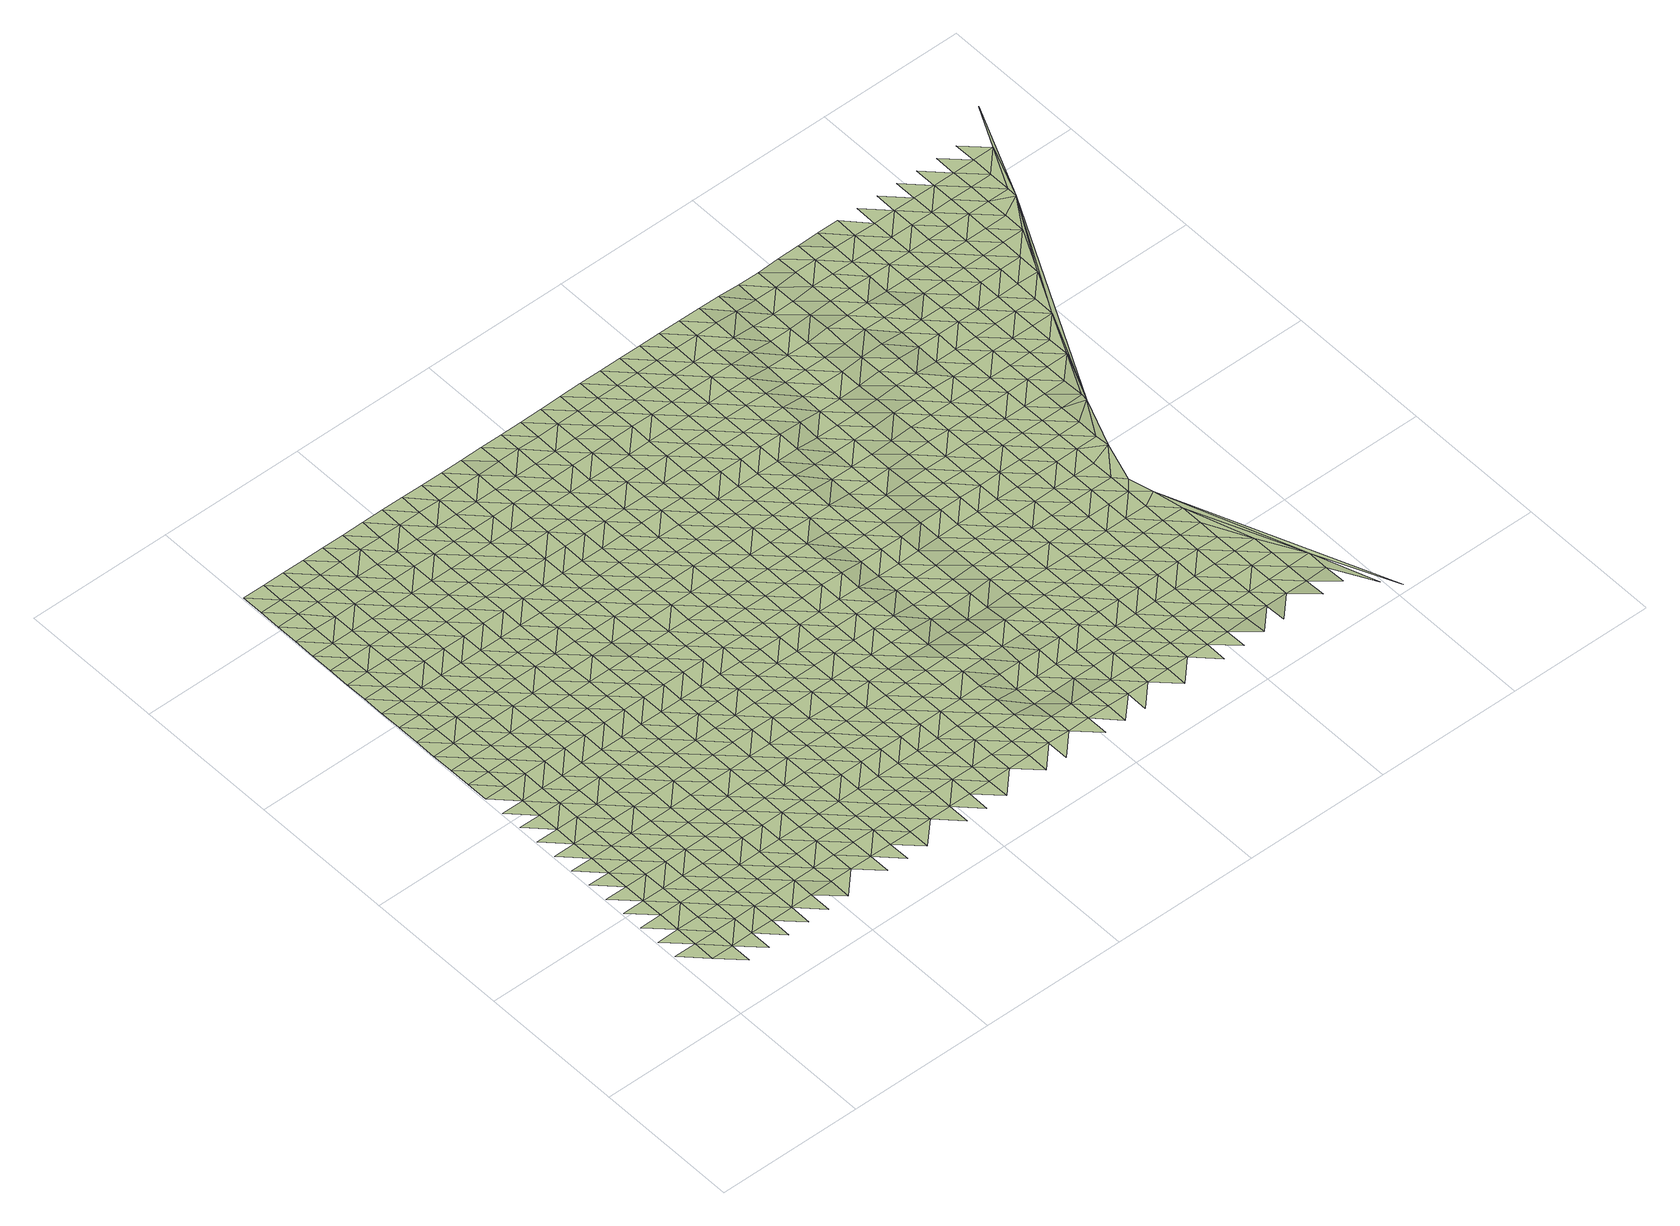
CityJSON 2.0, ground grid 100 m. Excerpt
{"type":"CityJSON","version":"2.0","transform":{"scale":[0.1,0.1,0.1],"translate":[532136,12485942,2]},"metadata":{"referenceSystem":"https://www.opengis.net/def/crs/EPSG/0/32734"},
"CityObjects":{
"terrain1":{"type":"TINRelief","geometry":[{"type":"CompositeSurface","lod":"1","boundaries":[[[0,1,2]],[[1,3,4]],[[1,0,5]],[[3,6,7]],[[8,5,0]],[[9,3,1]],[[6,10,11]],[[9,1,5]],[[10,12,13]],[[6,3,14]],[[3,9,15]],[[10,6,14]],[[12,16,17]],[[3,15,14]],[[9,5,18]],[[19,20,5]],[[16,21,22]],[[12,10,23]],[[15,9,18]],[[14,24,10]],[[18,5,20]],[[12,23,16]],[[21,25,26]],[[10,24,23]],[[15,27,14]],[[18,27,15]],[[21,16,28]],[[25,29,30]],[[24,14,31]],[[16,23,28]],[[27,31,14]],[[25,21,32]],[[33,18,20]],[[29,34,35]],[[36,37,20]],[[28,32,21]],[[24,38,23]],[[18,33,27]],[[31,39,24]],[[33,20,37]],[[34,40,41]],[[25,42,29]],[[23,38,28]],[[25,32,43]],[[24,39,38]],[[44,45,46]],[[31,27,47]],[[40,44,46]],[[25,43,42]],[[27,33,47]],[[34,29,48]],[[32,28,49]],[[50,45,51]],[[39,31,52]],[[49,28,38]],[[40,34,48]],[[37,53,33]],[[44,51,45]],[[29,42,48]],[[47,52,31]],[[43,32,54]],[[53,37,55]],[[56,57,50]],[[54,32,49]],[[38,39,58]],[[33,59,47]],[[51,56,50]],[[39,52,60]],[[44,40,61]],[[42,43,62]],[[48,63,40]],[[59,33,53]],[[64,57,65]],[[38,58,49]],[[62,43,54]],[[39,60,58]],[[44,61,51]],[[52,47,66]],[[56,65,57]],[[40,63,61]],[[48,42,67]],[[47,59,66]],[[68,69,64]],[[54,49,70]],[[67,42,62]],[[56,51,71]],[[52,72,60]],[[65,68,64]],[[49,58,70]],[[73,63,48]],[[51,61,71]],[[72,52,66]],[[74,69,75]],[[59,53,76]],[[67,73,48]],[[53,77,78]],[[65,56,79]],[[62,54,80]],[[58,60,81]],[[68,75,69]],[[70,82,54]],[[59,76,66]],[[71,79,56]],[[81,60,72]],[[53,78,76]],[[83,84,74]],[[63,85,61]],[[80,67,62]],[[73,86,63]],[[80,54,82]],[[58,87,70]],[[75,83,74]],[[68,65,88]],[[61,85,71]],[[66,89,72]],[[65,79,90]],[[63,86,85]],[[81,87,58]],[[84,91,92]],[[66,76,89]],[[68,88,75]],[[73,67,93]],[[82,70,94]],[[83,91,84]],[[65,90,88]],[[67,80,95]],[[79,71,96]],[[87,94,70]],[[97,98,92]],[[86,73,93]],[[99,81,72]],[[78,100,76]],[[96,71,85]],[[67,95,93]],[[89,101,72]],[[83,75,102]],[[82,103,80]],[[91,97,92]],[[100,78,104]],[[90,79,105]],[[81,99,87]],[[75,88,102]],[[94,103,82]],[[101,99,72]],[[106,98,107]],[[76,108,89]],[[105,79,96]],[[91,83,109]],[[85,86,110]],[[95,80,111]],[[97,107,98]],[[93,112,86]],[[100,108,76]],[[90,113,88]],[[94,87,114]],[[102,109,83]],[[103,111,80]],[[115,116,106]],[[85,110,96]],[[101,89,117]],[[113,90,105]],[[86,112,110]],[[87,99,114]],[[118,97,91]],[[95,119,93]],[[107,115,106]],[[108,117,89]],[[88,120,102]],[[103,94,121]],[[100,104,122]],[[118,91,109]],[[111,119,95]],[[123,116,124]],[[105,96,125]],[[113,120,88]],[[114,121,94]],[[112,93,126]],[[99,101,127]],[[108,100,122]],[[115,124,116]],[[96,110,125]],[[117,128,101]],[[107,97,129]],[[109,102,130]],[[97,118,131]],[[119,126,93]],[[132,133,123]],[[111,103,134]],[[99,127,114]],[[120,130,102]],[[103,121,135]],[[127,101,128]],[[115,107,129]],[[136,113,105]],[[124,132,123]],[[97,131,129]],[[125,137,105]],[[112,138,110]],[[111,134,119]],[[117,108,139]],[[126,140,112]],[[103,135,134]],[[122,141,108]],[[142,133,143]],[[118,109,144]],[[113,136,120]],[[121,114,145]],[[130,146,109]],[[136,105,137]],[[110,138,125]],[[128,117,139]],[[132,143,133]],[[112,140,138]],[[145,114,127]],[[108,141,139]],[[124,115,147]],[[131,118,144]],[[126,119,148]],[[129,149,115]],[[146,144,109]],[[130,120,150]],[[121,151,135]],[[119,134,148]],[[124,147,132]],[[137,125,152]],[[143,153,142]],[[115,149,147]],[[120,136,150]],[[151,121,145]],[[131,154,129]],[[140,126,155]],[[156,127,128]],[[141,122,157]],[[152,125,138]],[[139,158,128]],[[146,130,159]],[[135,160,134]],[[144,154,131]],[[148,155,126]],[[157,122,161]],[[143,132,162]],[[137,163,136]],[[127,156,145]],[[150,159,130]],[[160,135,151]],[[156,128,158]],[[149,129,164]],[[141,165,139]],[[132,147,162]],[[163,137,152]],[[138,140,166]],[[134,167,148]],[[154,164,129]],[[140,155,168]],[[165,141,157]],[[169,153,143]],[[170,144,146]],[[136,171,150]],[[145,172,151]],[[146,159,173]],[[167,134,160]],[[138,166,152]],[[158,139,174]],[[162,169,143]],[[171,136,163]],[[140,168,166]],[[145,156,172]],[[175,147,149]],[[144,170,154]],[[155,148,176]],[[164,177,149]],[[170,146,173]],[[174,139,165]],[[159,150,178]],[[176,148,167]],[[147,175,162]],[[163,152,179]],[[160,151,180]],[[158,181,156]],[[169,182,153]],[[149,177,175]],[[178,150,171]],[[172,183,151]],[[164,154,184]],[[155,185,168]],[[152,166,179]],[[181,158,174]],[[186,173,159]],[[167,160,180]],[[165,157,187]],[[154,170,184]],[[155,176,185]],[[180,151,183]],[[157,188,189]],[[190,169,162]],[[171,163,191]],[[156,192,172]],[[159,178,186]],[[177,164,193]],[[165,187,174]],[[190,162,175]],[[179,191,163]],[[192,156,181]],[[157,189,187]],[[168,194,166]],[[167,195,176]],[[184,193,164]],[[185,196,168]],[[182,169,197]],[[170,173,198]],[[183,172,199]],[[173,186,200]],[[180,195,167]],[[201,175,177]],[[178,171,202]],[[166,194,179]],[[181,174,203]],[[169,190,197]],[[171,191,204]],[[168,196,194]],[[199,172,192]],[[170,198,184]],[[185,176,205]],[[177,193,201]],[[198,173,200]],[[174,187,203]],[[178,202,186]],[[183,206,180]],[[171,204,202]],[[205,176,195]],[[190,175,207]],[[191,179,208]],[[192,181,209]],[[197,210,182]],[[183,199,206]],[[193,184,211]],[[212,196,185]],[[189,213,187]],[[201,207,175]],[[208,179,194]],[[203,209,181]],[[186,214,200]],[[195,180,215]],[[211,184,198]],[[205,212,185]],[[213,189,216]],[[197,190,217]],[[191,218,204]],[[219,199,192]],[[186,202,214]],[[215,180,206]],[[193,220,201]],[[187,221,203]],[[207,217,190]],[[218,191,208]],[[219,192,209]],[[194,196,222]],[[205,195,223]],[[220,193,211]],[[212,224,196]],[[213,221,187]],[[225,210,197]],[[226,198,200]],[[204,227,202]],[[214,228,200]],[[223,195,215]],[[201,229,207]],[[194,222,208]],[[206,199,230]],[[209,203,231]],[[217,225,197]],[[227,204,218]],[[196,224,222]],[[199,219,232]],[[198,226,211]],[[201,220,229]],[[226,200,228]],[[221,231,203]],[[202,233,214]],[[212,205,234]],[[215,206,230]],[[235,213,216]],[[205,223,236]],[[199,232,230]],[[237,217,207]],[[208,238,218]],[[225,239,210]],[[227,233,202]],[[220,211,240]],[[224,212,234]],[[219,209,241]],[[213,235,221]],[[237,207,229]],[[208,222,238]],[[205,236,234]],[[231,242,209]],[[228,214,243]],[[211,226,240]],[[223,215,244]],[[232,219,241]],[[233,243,214]],[[230,245,215]],[[242,241,209]],[[225,217,246]],[[220,247,229]],[[227,218,248]],[[231,221,249]],[[217,237,250]],[[238,251,218]],[[222,224,252]],[[236,223,244]],[[247,220,240]],[[234,253,224]],[[215,245,244]],[[221,235,249]],[[239,225,246]],[[226,228,254]],[[233,227,248]],[[232,255,230]],[[217,250,246]],[[243,256,228]],[[248,218,251]],[[222,252,238]],[[242,231,257]],[[224,253,252]],[[241,255,232]],[[237,229,258]],[[226,254,240]],[[236,259,234]],[[247,260,229]],[[254,228,256]],[[249,257,231]],[[245,230,261]],[[244,259,236]],[[250,237,258]],[[243,233,262]],[[251,238,263]],[[246,264,239]],[[258,229,260]],[[248,265,233]],[[255,261,230]],[[266,247,240]],[[253,234,267]],[[268,241,242]],[[235,269,249]],[[263,238,252]],[[242,257,270]],[[256,243,262]],[[266,240,254]],[[233,265,262]],[[259,267,234]],[[269,235,271]],[[250,272,246]],[[251,273,248]],[[244,245,274]],[[241,268,255]],[[261,275,245]],[[268,242,270]],[[260,247,276]],[[257,249,277]],[[258,272,250]],[[273,251,263]],[[252,253,278]],[[259,244,274]],[[247,266,276]],[[267,279,253]],[[245,275,274]],[[277,249,269]],[[264,246,280]],[[281,254,256]],[[265,248,282]],[[261,255,283]],[[262,284,256]],[[252,278,263]],[[285,270,257]],[[272,280,246]],[[282,248,273]],[[253,279,278]],[[255,268,283]],[[258,260,286]],[[254,281,266]],[[276,287,260]],[[281,256,284]],[[257,277,285]],[[265,288,262]],[[267,259,289]],[[275,261,290]],[[274,291,259]],[[272,258,286]],[[273,263,292]],[[280,293,264]],[[286,260,287]],[[288,265,282]],[[283,290,261]],[[276,266,294]],[[279,267,289]],[[268,270,295]],[[263,278,292]],[[259,291,289]],[[270,285,296]],[[284,262,297]],[[274,275,298]],[[277,269,299]],[[281,294,266]],[[269,300,301]],[[282,273,302]],[[268,295,283]],[[297,262,288]],[[275,290,298]],[[295,270,296]],[[280,272,303]],[[304,287,276]],[[277,299,285]],[[286,305,272]],[[292,302,273]],[[269,301,299]],[[284,306,281]],[[279,307,278]],[[308,291,274]],[[294,304,276]],[[289,309,279]],[[293,280,303]],[[290,283,310]],[[272,305,303]],[[306,284,297]],[[298,308,274]],[[287,311,286]],[[288,282,312]],[[278,307,292]],[[285,313,296]],[[282,302,314]],[[279,309,307]],[[310,283,295]],[[315,294,281]],[[289,291,316]],[[304,311,287]],[[285,299,313]],[[288,312,297]],[[298,290,317]],[[315,281,306]],[[282,314,312]],[[308,316,291]],[[318,305,286]],[[302,292,319]],[[303,320,293]],[[317,290,310]],[[294,321,304]],[[322,309,289]],[[323,295,296]],[[301,324,299]],[[311,318,286]],[[319,292,307]],[[313,325,296]],[[306,297,326]],[[294,315,321]],[[316,322,289]],[[324,301,327]],[[303,305,328]],[[314,302,329]],[[308,298,330]],[[295,323,310]],[[297,312,326]],[[298,317,331]],[[323,296,325]],[[311,304,332]],[[299,333,313]],[[318,328,305]],[[329,302,319]],[[315,306,334]],[[307,309,335]],[[308,330,316]],[[304,321,332]],[[322,336,309]],[[298,331,330]],[[324,333,299]],[[337,320,303]],[[314,338,312]],[[317,310,339]],[[326,334,306]],[[318,311,340]],[[307,335,319]],[[325,313,341]],[[328,337,303]],[[338,314,329]],[[309,336,335]],[[310,323,339]],[[322,316,342]],[[332,340,311]],[[333,341,313]],[[315,343,321]],[[312,344,326]],[[317,345,331]],[[324,327,346]],[[315,334,347]],[[316,330,342]],[[348,328,318]],[[329,319,349]],[[337,350,320]],[[344,312,338]],[[345,317,339]],[[321,343,332]],[[336,322,351]],[[323,325,352]],[[333,324,346]],[[348,318,340]],[[315,347,343]],[[319,335,349]],[[341,353,325]],[[334,326,354]],[[331,355,330]],[[342,351,322]],[[323,352,339]],[[354,326,344]],[[331,345,355]],[[352,325,353]],[[337,328,356]],[[340,332,357]],[[358,338,329]],[[359,335,336]],[[328,348,360]],[[349,361,329]],[[334,362,347]],[[330,363,342]],[[341,333,364]],[[343,357,332]],[[359,336,351]],[[346,365,333]],[[350,337,356]],[[338,358,344]],[[366,345,339]],[[328,360,356]],[[334,354,362]],[[358,329,361]],[[355,363,330]],[[335,367,349]],[[353,341,364]],[[366,339,352]],[[333,365,364]],[[348,340,368]],[[351,342,369]],[[357,370,340]],[[367,335,359]],[[343,347,371]],[[354,344,372]],[[362,373,347]],[[363,369,342]],[[360,348,368]],[[361,349,374]],[[355,345,375]],[[356,376,350]],[[368,340,370]],[[358,372,344]],[[345,366,377]],[[378,352,353]],[[365,346,379]],[[347,373,371]],[[374,349,367]],[[364,380,353]],[[357,343,381]],[[362,354,382]],[[383,359,351]],[[363,355,375]],[[369,384,351]],[[375,345,377]],[[379,346,385]],[[360,386,356]],[[361,387,358]],[[352,378,366]],[[372,382,354]],[[378,353,380]],[[370,357,381]],[[359,383,367]],[[365,388,364]],[[368,386,360]],[[343,371,381]],[[387,361,374]],[[383,351,384]],[[389,373,362]],[[388,365,379]],[[376,356,390]],[[391,372,358]],[[369,363,392]],[[366,393,377]],[[382,389,362]],[[375,394,363]],[[374,367,395]],[[380,364,396]],[[386,390,356]],[[391,358,387]],[[366,378,393]],[[368,370,397]],[[384,369,392]],[[381,398,370]],[[367,383,395]],[[363,394,392]],[[396,364,388]],[[371,373,399]],[[372,400,382]],[[375,377,401]],[[402,379,385]],[[389,403,373]],[[386,368,397]],[[404,387,374]],[[380,405,378]],[[390,406,376]],[[397,370,398]],[[372,391,400]],[[393,401,377]],[[371,399,381]],[[379,402,388]],[[373,403,399]],[[395,404,374]],[[405,380,396]],[[389,382,407]],[[383,384,408]],[[409,394,375]],[[392,410,384]],[[387,411,391]],[[378,412,393]],[[382,400,407]],[[375,401,409]],[[390,386,413]],[[414,398,381]],[[383,408,395]],[[396,388,415]],[[397,416,386]],[[404,411,387]],[[408,384,410]],[[412,378,405]],[[403,389,417]],[[392,394,418]],[[414,381,399]],[[388,402,415]],[[406,390,413]],[[401,393,419]],[[386,416,413]],[[407,417,389]],[[409,418,394]],[[398,420,397]],[[400,391,421]],[[395,422,404]],[[423,405,396]],[[411,424,391]],[[419,393,412]],[[425,410,392]],[[414,420,398]],[[422,395,408]],[[415,423,396]],[[426,399,403]],[[400,421,407]],[[427,409,401]],[[402,428,429]],[[403,417,430]],[[391,424,421]],[[418,425,392]],[[431,416,397]],[[411,404,432]],[[405,433,412]],[[413,434,406]],[[401,419,427]],[[426,414,399]],[[410,435,408]],[[402,429,415]],[[420,431,397]],[[403,430,426]],[[404,422,432]],[[423,433,405]],[[417,407,436]],[[418,409,437]],[[425,435,410]],[[413,416,438]],[[424,411,439]],[[436,407,421]],[[409,427,437]],[[420,414,440]],[[441,422,408]],[[419,412,442]],[[415,443,423]],[[431,438,416]],[[432,439,411]],[[433,444,412]],[[430,417,445]],[[440,414,426]],[[435,441,408]],[[443,415,429]],[[446,434,413]],[[447,421,424]],[[418,448,425]],[[419,442,427]],[[445,417,436]],[[437,449,418]],[[412,444,442]],[[431,420,450]],[[432,422,451]],[[433,423,452]],[[438,446,413]],[[424,439,447]],[[453,426,430]],[[440,450,420]],[[441,451,422]],[[418,449,448]],[[423,443,452]],[[436,421,454]],[[435,425,455]],[[437,427,456]],[[453,430,445]],[[457,438,431]],[[458,439,432]],[[444,433,459]],[[446,460,434]],[[447,454,421]],[[456,427,442]],[[461,440,426]],[[441,435,455]],[[462,443,429]],[[457,431,450]],[[451,458,432]],[[425,448,455]],[[452,459,433]],[[445,436,463]],[[464,449,437]],[[461,426,453]],[[465,462,429]],[[447,439,466]],[[444,467,442]],[[436,454,463]],[[456,464,437]],[[446,438,468]],[[469,450,440]],[[452,443,470]],[[438,457,471]],[[458,466,439]],[[467,444,459]],[[451,441,472]],[[448,449,473]],[[461,469,440]],[[455,474,441]],[[462,470,443]],[[460,446,468]],[[453,445,475]],[[476,454,447]],[[477,456,442]],[[438,471,468]],[[463,478,445]],[[449,464,473]],[[451,472,458]],[[479,459,452]],[[466,476,447]],[[441,474,472]],[[477,442,467]],[[457,450,480]],[[475,461,453]],[[455,448,481]],[[469,482,450]],[[475,445,478]],[[470,479,452]],[[463,454,483]],[[464,456,484]],[[481,448,473]],[[471,457,480]],[[466,458,485]],[[468,486,460]],[[480,450,482]],[[476,483,454]],[[456,477,484]],[[487,474,455]],[[488,467,459]],[[489,470,462]],[[458,472,485]],[[479,490,459]],[[469,461,491]],[[492,478,463]],[[461,475,493]],[[481,487,455]],[[489,462,494]],[[471,495,468]],[[476,466,496]],[[473,464,497]],[[467,488,477]],[[483,492,463]],[[484,498,464]],[[488,459,490]],[[482,469,491]],[[480,495,471]],[[461,493,491]],[[485,496,466]],[[475,478,499]],[[474,500,472]],[[497,481,473]],[[479,470,501]],[[487,502,474]],[[497,464,498]],[[470,489,503]],[[486,468,504]],[[484,477,505]],[[492,499,478]],[[483,476,506]],[[472,500,485]],[[490,479,501]],[[495,504,468]],[[476,496,507]],[[474,502,500]],[[488,505,477]],[[470,503,501]],[[480,482,508]],[[509,493,475]],[[491,510,482]],[[483,506,492]],[[487,481,511]],[[512,498,484]],[[489,494,513]],[[499,509,475]],[[476,507,506]],[[481,497,514]],[[495,480,508]],[[496,485,515]],[[504,516,486]],[[508,482,510]],[[505,512,484]],[[491,493,517]],[[502,487,511]],[[488,490,518]],[[503,489,513]],[[515,485,500]],[[481,514,511]],[[501,519,490]],[[499,492,520]],[[498,521,497]],[[509,517,493]],[[507,496,522]],[[518,505,488]],[[492,506,520]],[[512,521,498]],[[518,490,519]],[[504,495,523]],[[524,510,491]],[[503,525,501]],[[508,526,495]],[[522,496,515]],[[509,499,527]],[[500,502,528]],[[529,514,497]],[[517,524,491]],[[511,530,502]],[[513,525,503]],[[516,504,523]],[[507,531,506]],[[495,526,523]],[[520,527,499]],[[521,529,497]],[[508,510,532]],[[500,528,515]],[[512,505,533]],[[519,501,534]],[[531,507,522]],[[502,530,528]],[[505,518,535]],[[536,517,509]],[[511,514,537]],[[524,532,510]],[[525,534,501]],[[506,538,520]],[[521,512,533]],[[513,539,540]],[[536,509,527]],[[529,537,514]],[[505,535,533]],[[541,526,508]],[[522,515,542]],[[523,543,516]],[[531,538,506]],[[544,530,511]],[[518,519,545]],[[525,513,540]],[[532,541,508]],[[515,528,542]],[[534,546,519]],[[524,517,547]],[[527,520,548]],[[517,536,549]],[[537,544,511]],[[523,526,550]],[[529,521,551]],[[535,518,545]],[[538,548,520]],[[533,552,521]],[[545,519,546]],[[532,524,547]],[[553,531,522]],[[541,550,526]],[[517,549,547]],[[542,554,522]],[[530,555,528]],[[529,551,537]],[[534,525,556]],[[544,557,530]],[[521,552,551]],[[540,558,525]],[[559,543,523]],[[536,527,560]],[[531,553,538]],[[535,561,533]],[[548,562,527]],[[553,522,554]],[[528,555,542]],[[546,534,556]],[[550,559,523]],[[530,557,555]],[[545,561,535]],[[525,558,556]],[[541,532,563]],[[549,536,560]],[[544,537,564]],[[547,565,532]],[[562,560,527]],[[548,538,566]],[[552,533,567]],[[537,551,564]],[[541,563,550]],[[554,542,568]],[[559,569,543]],[[532,565,563]],[[538,553,566]],[[561,567,533]],[[549,570,547]],[[557,544,571]],[[572,545,546]],[[558,540,573]],[[568,542,555]],[[556,574,546]],[[562,548,575]],[[560,570,549]],[[564,571,544]],[[573,540,576]],[[559,550,577]],[[554,578,553]],[[551,552,579]],[[545,572,561]],[[566,575,548]],[[567,580,552]],[[572,546,574]],[[565,547,581]],[[558,582,556]],[[550,563,577]],[[578,554,568]],[[555,557,583]],[[551,579,564]],[[570,581,547]],[[557,571,584]],[[552,580,579]],[[582,558,573]],[[569,559,585]],[[586,560,562]],[[553,587,566]],[[567,561,588]],[[562,575,589]],[[555,583,568]],[[574,556,590]],[[577,585,559]],[[587,553,578]],[[557,584,583]],[[561,572,588]],[[563,565,591]],[[560,586,570]],[[571,564,592]],[[581,593,565]],[[586,562,589]],[[590,556,582]],[[575,566,594]],[[580,567,595]],[[573,576,596]],[[592,564,579]],[[563,591,577]],[[578,568,597]],[[574,598,572]],[[569,585,599]],[[565,593,591]],[[594,566,587]],[[588,595,567]],[[581,570,600]],[[571,601,584]],[[573,596,582]],[[568,583,597]],[[598,574,590]],[[602,589,575]],[[603,579,580]],[[570,586,600]],[[601,571,592]],[[585,577,604]],[[587,578,605]],[[572,606,588]],[[575,594,602]],[[580,595,603]],[[593,581,607]],[[590,582,608]],[[604,577,591]],[[597,605,578]],[[606,572,598]],[[584,609,583]],[[592,579,610]],[[600,607,581]],[[584,601,611]],[[582,596,608]],[[599,585,612]],[[586,589,613]],[[595,588,614]],[[589,602,615]],[[603,610,579]],[[616,591,593]],[[594,587,617]],[[583,609,597]],[[598,590,618]],[[612,585,604]],[[587,605,619]],[[584,611,609]],[[588,606,614]],[[586,613,600]],[[592,620,601]],[[593,607,616]],[[613,589,615]],[[608,618,590]],[[594,617,602]],[[595,621,603]],[[587,619,617]],[[592,610,620]],[[604,591,622]],[[605,597,623]],[[599,612,624]],[[621,595,614]],[[607,600,625]],[[601,626,611]],[[606,598,627]],[[596,628,608]],[[616,622,591]],[[623,597,609]],[[598,618,629]],[[602,630,615]],[[610,603,631]],[[625,600,613]],[[626,601,620]],[[628,596,632]],[[612,604,633]],[[605,634,619]],[[606,627,614]],[[602,617,630]],[[631,603,621]],[[598,629,627]],[[607,635,616]],[[618,608,636]],[[604,622,633]],[[634,605,623]],[[609,611,637]],[[610,638,620]],[[635,607,625]],[[626,639,611]],[[636,608,628]],[[612,640,624]],[[641,613,615]],[[619,642,617]],[[621,614,643]],[[630,644,615]],[[638,610,631]],[[622,616,645]],[[609,637,623]],[[618,646,629]],[[640,612,633]],[[642,619,634]],[[611,639,637]],[[614,627,643]],[[613,641,625]],[[647,626,620]],[[645,616,635]],[[641,615,644]],[[618,636,646]],[[617,648,630]],[[631,621,649]],[[620,638,647]],[[622,650,633]],[[623,651,634]],[[640,652,624]],[[642,648,617]],[[643,649,621]],[[635,625,653]],[[639,626,654]],[[629,655,627]],[[636,628,656]],[[650,622,645]],[[623,637,651]],[[646,657,629]],[[644,630,658]],[[625,641,653]],[[626,647,654]],[[659,656,628]],[[660,640,633]],[[638,631,661]],[[627,655,643]],[[648,658,630]],[[631,649,662]],[[629,657,655]],[[645,635,663]],[[642,634,664]],[[646,636,665]],[[633,650,660]],[[651,666,634]],[[637,639,667]],[[638,661,647]],[[653,663,635]],[[654,668,639]],[[631,662,661]],[[656,665,636]],[[652,640,669]],[[641,644,670]],[[648,642,664]],[[649,643,671]],[[658,672,644]],[[664,634,666]],[[637,667,651]],[[673,657,646]],[[640,660,669]],[[639,668,667]],[[671,643,655]],[[650,645,674]],[[641,670,653]],[[654,647,675]],[[645,663,676]],[[670,644,672]],[[665,673,646]],[[662,649,677]],[[675,647,661]],[[650,674,660]],[[658,648,678]],[[666,651,679]],[[669,680,652]],[[645,676,674]],[[664,681,648]],[[677,649,671]],[[663,653,682]],[[683,668,654]],[[655,657,684]],[[656,685,665]],[[679,651,667]],[[673,686,657]],[[672,658,678]],[[662,687,661]],[[682,653,670]],[[648,681,678]],[[675,683,654]],[[685,656,688]],[[669,660,689]],[[666,690,664]],[[655,684,671]],[[687,662,677]],[[657,686,684]],[[663,691,676]],[[673,665,692]],[[689,660,674]],[[690,666,679]],[[667,668,693]],[[661,694,675]],[[691,663,682]],[[683,695,668]],[[665,685,692]],[[696,680,669]],[[697,670,672]],[[681,664,698]],[[677,671,699]],[[678,700,672]],[[694,661,687]],[[676,701,674]],[[667,693,679]],[[686,673,702]],[[689,696,669]],[[698,664,690]],[[668,695,693]],[[671,684,699]],[[670,697,682]],[[701,676,691]],[[697,672,700]],[[692,702,673]],[[681,703,678]],[[683,675,704]],[[687,677,705]],[[685,688,706]],[[694,707,675]],[[674,708,689]],[[690,679,709]],[[696,710,680]],[[703,681,698]],[[699,705,677]],[[682,711,691]],[[695,683,704]],[[684,686,712]],[[685,706,692]],[[708,674,701]],[[679,693,709]],[[675,707,704]],[[686,702,713]],[[700,678,714]],[[694,687,715]],[[682,697,711]],[[698,690,716]],[[684,712,699]],[[714,678,703]],[[687,705,715]],[[686,713,712]],[[696,689,717]],[[701,691,718]],[[702,692,719]],[[708,720,689]],[[709,716,690]],[[700,721,697]],[[722,693,695]],[[723,707,694]],[[711,718,691]],[[704,724,695]],[[719,692,706]],[[710,696,717]],[[725,703,698]],[[705,699,726]],[[689,720,717]],[[721,700,714]],[[715,723,694]],[[708,701,727]],[[693,722,709]],[[713,702,728]],[[725,698,716]],[[695,724,722]],[[726,699,712]],[[697,729,711]],[[704,707,730]],[[701,718,727]],[[728,702,719]],[[715,705,731]],[[706,732,733]],[[729,697,721]],[[723,730,707]],[[734,720,708]],[[714,703,735]],[[716,709,736]],[[717,737,710]],[[703,725,738]],[[731,705,726]],[[718,711,739]],[[740,724,704]],[[712,713,741]],[[719,706,733]],[[727,734,708]],[[722,736,709]],[[713,728,742]],[[721,714,735]],[[739,711,729]],[[703,738,735]],[[730,740,704]],[[717,720,743]],[[723,715,744]],[[712,741,726]],[[715,731,745]],[[713,742,741]],[[746,727,718]],[[725,716,747]],[[724,748,722]],[[734,743,720]],[[736,749,716]],[[721,750,729]],[[728,719,751]],[[718,739,746]],[[740,748,724]],[[715,745,744]],[[733,752,719]],[[753,737,717]],[[738,725,747]],[[730,723,754]],[[731,726,755]],[[750,721,735]],[[747,716,749]],[[734,727,756]],[[751,742,728]],[[743,753,717]],[[726,741,755]],[[719,752,751]],[[736,722,757]],[[740,730,754]],[[756,727,746]],[[722,748,758]],[[723,744,754]],[[739,729,759]],[[738,760,735]],[[731,761,745]],[[750,762,729]],[[763,743,734]],[[749,736,757]],[[764,741,742]],[[753,765,737]],[[760,738,747]],[[722,758,757]],[[761,731,755]],[[739,759,746]],[[766,752,733]],[[763,734,756]],[[729,762,759]],[[742,751,764]],[[767,750,735]],[[748,740,768]],[[754,769,740]],[[770,766,733]],[[747,749,771]],[[744,745,772]],[[741,773,755]],[[767,735,760]],[[761,774,745]],[[753,743,775]],[[746,776,756]],[[758,748,768]],[[751,752,777]],[[743,763,778]],[[757,771,749]],[[768,740,769]],[[773,741,764]],[[762,750,779]],[[744,772,754]],[[746,759,776]],[[745,774,772]],[[766,777,752]],[[765,753,775]],[[780,760,747]],[[781,761,755]],[[743,778,775]],[[750,767,779]],[[758,782,757]],[[751,783,764]],[[747,771,780]],[[781,755,773]],[[763,756,784]],[[785,769,754]],[[756,776,786]],[[782,758,768]],[[777,783,751]],[[787,759,762]],[[788,767,760]],[[774,761,789]],[[779,790,762]],[[754,772,785]],[[778,763,784]],[[771,757,791]],[[773,764,792]],[[775,793,765]],[[784,756,786]],[[780,788,760]],[[761,781,789]],[[759,787,776]],[[777,766,794]],[[762,790,787]],[[791,757,782]],[[783,792,764]],[[795,772,774]],[[779,767,796]],[[797,768,769]],[[792,781,773]],[[785,798,769]],[[799,794,766]],[[789,795,774]],[[778,800,775]],[[771,801,780]],[[788,796,767]],[[785,772,802]],[[786,776,803]],[[768,797,782]],[[792,789,781]],[[804,783,777]],[[784,800,778]],[[771,791,801]],[[769,798,797]],[[802,772,795]],[[805,790,779]],[[803,776,787]],[[804,777,794]],[[793,775,806]],[[807,788,780]],[[783,804,792]],[[796,805,779]],[[792,804,789]],[[804,795,789]],[[791,782,808]],[[800,806,775]],[[807,780,801]],[[784,786,809]],[[810,787,790]],[[786,803,811]],[[782,797,808]],[[804,794,812]],[[790,805,810]],[[785,802,813]],[[798,785,813]],[[795,804,814]],[[800,784,809]],[[796,788,815]],[[791,816,801]],[[806,817,793]],[[809,786,811]],[[788,807,818]],[[816,791,808]],[[813,797,798]],[[803,787,819]],[[805,796,815]],[[787,810,820]],[[788,818,815]],[[806,800,821]],[[819,811,803]],[[807,801,822]],[[797,823,808]],[[809,824,800]],[[787,820,819]],[[816,825,801]],[[797,813,823]],[[817,806,821]],[[810,805,826]],[[818,807,822]],[[800,824,821]],[[815,827,805]],[[822,801,825]],[[809,811,828]],[[829,816,808]],[[820,810,826]],[[811,819,828]],[[826,805,827]],[[829,808,823]],[[818,830,815]],[[831,824,809]],[[825,816,832]],[[821,833,817]],[[822,830,818]],[[820,834,819]],[[828,831,809]],[[816,829,832]],[[827,815,835]],[[834,820,826]],[[821,824,836]],[[830,835,815]],[[837,823,813]],[[819,838,828]],[[822,825,839]],[[831,836,824]],[[832,840,825]],[[838,819,834]],[[837,829,823]],[[841,833,821]],[[842,826,827]],[[830,822,839]],[[835,843,827]],[[839,825,840]],[[831,828,844]],[[836,841,821]],[[829,837,832]],[[826,842,834]],[[838,844,828]],[[842,827,843]],[[845,836,831]],[[835,830,846]],[[847,840,832]],[[841,848,833]],[[839,849,830]],[[838,834,850]],[[845,831,844]],[[832,837,847]],[[843,835,846]],[[850,834,842]],[[830,849,846]],[[840,851,839]],[[841,836,852]],[[853,844,838]],[[836,845,854]],[[847,851,840]],[[850,853,838]],[[848,841,852]],[[842,843,855]],[[856,849,839]],[[836,854,852]],[[846,857,843]],[[851,856,839]],[[845,844,858]],[[855,850,842]],[[853,859,844]],[[855,843,857]],[[846,849,860]],[[854,845,858]],[[852,861,848]],[[858,844,859]],[[856,860,849]],[[847,837,862]],[[853,850,863]],[[864,857,846]],[[847,862,851]],[[850,855,865]],[[854,866,852]],[[860,864,846]],[[859,853,863]],[[851,862,856]],[[858,866,854]],[[850,865,863]],[[857,867,855]],[[861,852,868]],[[860,856,862]],[[864,867,857]],[[866,868,852]],[[858,859,869]],[[870,865,855]],[[863,871,859]],[[872,864,860]],[[867,870,855]],[[866,858,869]],[[868,873,861]],[[869,859,871]],[[872,860,862]],[[863,865,874]],[[875,862,837]],[[870,874,865]],[[867,864,876]],[[864,872,877]],[[868,866,878]],[[879,871,863]],[[869,880,866]],[[870,867,876]],[[874,879,863]],[[864,877,876]],[[873,868,878]],[[866,880,878]],[[869,871,881]],[[862,875,872]],[[879,881,871]],[[874,870,882]],[[876,883,870]],[[884,880,869]],[[877,872,875]],[[878,885,873]],[[874,882,879]],[[881,884,869]],[[870,883,882]],[[877,875,876]],[[878,880,886]],[[881,879,887]],[[884,886,880]],[[883,876,888]],[[879,882,887]],[[889,885,878]],[[875,888,876]],[[884,881,890]],[[886,889,878]],[[887,890,881]],[[883,891,882]],[[888,892,883]],[[884,893,886]],[[882,891,887]],[[884,890,894]],[[883,892,891]],[[837,895,875]],[[884,894,893]],[[889,886,896]],[[890,887,897]],[[888,875,898]],[[897,887,891]],[[899,889,896]],[[892,888,898]],[[886,893,896]],[[894,890,900]],[[900,890,897]],[[891,892,901]],[[893,894,902]],[[891,901,897]],[[902,894,900]],[[892,898,901]],[[896,893,903]],[[900,897,904]],[[903,893,902]],[[897,901,904]],[[905,906,896]],[[903,905,896]],[[902,900,907]],[[904,908,900]],[[898,875,895]],[[907,903,902]],[[898,909,901]],[[907,900,908]],[[904,901,909]],[[905,903,910]],[[908,904,909]],[[903,907,911]],[[912,905,910]],[[903,911,910]],[[908,913,907]],[[909,913,908]],[[898,895,909]],[[911,907,914]],[[913,914,907]],[[911,915,910]],[[914,915,911]],[[895,913,909]],[[916,910,917]],[[915,917,910]],[[895,914,913]],[[914,918,915]],[[918,914,895]],[[917,915,919]],[[915,918,919]],[[920,917,921]],[[919,921,917]],[[918,895,922]],[[919,918,922]],[[922,921,919]],[[921,922,923]],[[922,895,924]]]}]}
},
"vertices":[
[154,422,20],[154,572,19],[4,572,19],[154,722,20],[4,722,18],[304,422,20],[154,872,20],[4,872,18],[304,272,21],[304,572,19],[154,1022,18],[4,1022,18],[154,1172,16],[4,1172,17],[304,872,20],[304,722,20],[154,1322,14],[4,1322,16],[454,572,20],[454,272,21],[454,422,20],[154,1472,15],[4,1472,16],[304,1172,16],[304,1022,18],[154,1622,15],[4,1622,15],[454,722,20],[304,1322,14],[154,1772,15],[4,1772,16],[454,872,20],[304,1472,15],[604,572,21],[154,1922,15],[4,1922,16],[604,272,22],[604,422,22],[454,1172,14],[454,1022,17],[154,2072,15],[4,2072,16],[304,1772,15],[304,1622,15],[154,2222,15],[4,2372,16],[4,2222,16],[604,722,20],[304,1922,15],[454,1322,13],[4,2522,16],[154,2372,15],[604,872,20],[755,422,23],[454,1472,13],[755,272,24],[154,2522,15],[4,2672,13],[604,1172,16],[755,572,23],[604,1022,17],[304,2222,15],[454,1622,13],[304,2072,15],[4,2822,13],[154,2672,13],[755,722,21],[454,1772,14],[154,2822,12],[4,2972,12],[604,1322,13],[304,2372,15],[755,872,21],[454,1922,14],[4,3122,11],[154,2972,13],[905,572,24],[905,272,24],[905,422,24],[304,2522,15],[604,1622,15],[755,1022,20],[604,1472,14],[154,3122,12],[4,3272,11],[454,2222,15],[454,2072,15],[755,1172,19],[304,2822,12],[905,722,22],[304,2672,13],[154,3272,11],[4,3422,10],[604,1922,16],[755,1322,16],[604,1772,15],[454,2372,16],[154,3422,11],[4,3572,11],[905,1022,20],[1055,422,31],[905,872,22],[304,2972,13],[755,1472,16],[1055,272,31],[454,2522,15],[4,3722,11],[154,3572,11],[1055,572,27],[304,3122,12],[604,2222,17],[755,1622,17],[604,2072,17],[454,2672,13],[905,1172,20],[154,3722,10],[4,3872,11],[1055,722,23],[304,3272,11],[755,1772,18],[454,2822,12],[905,1322,18],[1205,422,34],[4,4022,15],[154,3872,11],[604,2372,17],[755,1922,19],[1055,1022,21],[1055,872,23],[304,3572,11],[454,2972,13],[304,3422,11],[154,4022,15],[4,4172,15],[905,1622,19],[905,1472,19],[604,2672,13],[604,2522,15],[755,2222,20],[1205,722,25],[755,2072,20],[1205,572,30],[4,4322,16],[154,4172,15],[454,3272,12],[1055,1172,22],[454,3122,12],[304,3872,9],[905,1772,20],[304,3722,10],[604,2822,11],[1055,1322,22],[755,2372,19],[154,4322,16],[454,3422,11],[905,1922,21],[1205,1022,23],[1355,422,32],[1205,872,25],[604,2972,12],[1055,1472,22],[1355,272,34],[304,4022,13],[755,2522,15],[454,3572,11],[1355,572,28],[905,2222,21],[1055,1622,22],[905,2072,21],[304,4172,15],[604,3272,12],[755,2672,14],[1205,1172,24],[604,3122,13],[1355,722,25],[454,3872,9],[1055,1772,22],[454,3722,10],[755,2822,12],[905,2372,22],[1205,1472,25],[1355,872,25],[304,4322,16],[1205,1322,25],[604,3422,12],[1055,1922,23],[755,2972,12],[1505,572,28],[1505,272,29],[1505,422,28],[454,4022,12],[905,2522,16],[1355,1022,23],[604,3572,12],[1055,2222,24],[1205,1622,24],[1055,2072,24],[454,4172,15],[755,3272,11],[1355,1172,26],[755,3122,12],[604,3722,9],[905,2822,12],[1505,722,27],[905,2672,14],[1205,1772,24],[1355,1322,28],[604,3872,9],[1055,2372,24],[1505,872,27],[454,4322,15],[755,3422,12],[1205,1922,24],[1655,422,28],[905,2972,12],[1355,1472,28],[1655,272,29],[604,4022,11],[1055,2522,18],[1505,1022,24],[755,3572,12],[1655,572,28],[1205,2222,24],[1355,1622,25],[1205,2072,24],[604,4172,15],[905,3272,11],[1055,2672,14],[905,3122,12],[755,3722,9],[1505,1322,28],[1655,722,27],[1505,1172,27],[1055,2822,12],[1355,1922,24],[1806,422,29],[1355,1772,24],[755,3872,9],[1205,2372,24],[604,4322,15],[905,3422,12],[1655,1022,24],[1655,872,27],[1055,2972,12],[1505,1622,25],[1505,1472,28],[755,4172,14],[905,3572,12],[1205,2672,14],[1806,572,28],[755,4022,10],[1205,2522,20],[1355,2222,24],[1355,2072,24],[1055,3272,11],[1655,1172,27],[1055,3122,12],[1806,722,27],[905,3872,9],[1505,1772,23],[905,3722,9],[1655,1322,28],[1205,2972,12],[1355,2372,23],[755,4322,14],[1205,2822,13],[1055,3422,11],[1505,1922,23],[1806,1022,25],[1956,422,29],[1806,872,27],[1956,272,29],[905,4022,10],[1355,2522,21],[1655,1622,25],[1655,1472,28],[1055,3572,11],[1956,572,29],[1505,2222,23],[1505,2072,23],[905,4172,13],[1205,3272,13],[1355,2672,14],[1806,1172,26],[1205,3122,12],[1956,722,28],[1055,3872,9],[1055,3722,9],[1355,2822,13],[1655,1922,23],[1806,1322,28],[1655,1772,23],[1505,2372,22],[905,4322,15],[1205,3422,11],[1956,1022,25],[1956,872,28],[1355,2972,12],[1806,1472,28],[2106,572,29],[2106,272,29],[2106,422,28],[1505,2522,21],[1055,4172,12],[1205,3572,11],[1055,4022,10],[1355,3122,12],[1655,2222,23],[1806,1622,26],[1655,2072,23],[1956,1172,25],[1205,3722,10],[1505,2822,13],[2106,722,28],[1505,2672,16],[1355,3272,13],[1806,1772,24],[1956,1322,25],[1205,3872,8],[1655,2372,22],[1055,4322,15],[1355,3422,14],[1806,1922,23],[2106,1022,26],[2256,422,29],[2106,872,28],[1505,2972,12],[2256,272,30],[1205,4022,9],[1655,2522,21],[1956,1622,25],[1956,1472,25],[1355,3572,14],[2256,572,29],[1505,3122,12],[1806,2222,22],[1806,2072,22],[1205,4172,10],[1655,2672,16],[2106,1172,26],[1355,3722,11],[2256,722,29],[1956,1772,25],[1505,3422,12],[1655,2822,13],[2106,1322,26],[2406,422,34],[1505,3272,12],[1355,3872,9],[1806,2372,19],[1205,4322,15],[1956,1922,24],[2256,1022,27],[2256,872,29],[1655,2972,12],[2106,1472,26],[1355,4172,8],[1505,3572,12],[1806,2672,16],[1956,2072,20],[1355,4022,9],[1806,2522,19],[1655,3122,12],[2106,1622,26],[2406,722,30],[2406,572,31],[2256,1172,28],[1956,2222,20],[1505,3872,9],[2106,1772,25],[1505,3722,12],[1655,3422,12],[1806,2822,13],[1655,3272,12],[1956,2372,20],[2256,1472,25],[1355,4322,11],[2256,1322,26],[2406,1022,28],[2557,422,36],[2406,872,30],[1655,3572,12],[1806,2972,12],[2106,2072,19],[2106,1922,22],[2557,272,36],[1505,4022,9],[1956,2522,19],[2557,572,33],[1806,3122,12],[1505,4172,8],[1956,2672,16],[2256,1772,23],[2406,1172,29],[2256,1622,25],[2106,2222,19],[2557,722,32],[1655,3872,10],[1655,3722,12],[1806,3422,12],[1956,2822,14],[2406,1322,26],[2707,422,34],[1806,3272,12],[2106,2372,19],[2557,872,32],[1505,4322,11],[1956,2972,12],[2256,2072,19],[2406,1472,26],[2256,1922,21],[2106,2522,18],[2557,1022,30],[1655,4172,9],[1806,3572,12],[2707,572,33],[1655,4022,8],[1956,3122,12],[2406,1622,23],[2557,1172,30],[1806,3722,13],[2106,2822,14],[2256,2222,19],[2707,722,33],[2106,2672,16],[2406,1772,21],[1956,3422,12],[2557,1322,28],[2707,272,36],[2857,422,33],[1956,3272,12],[1806,3872,12],[2256,2372,20],[2707,872,33],[1655,4322,11],[2406,1922,20],[2106,2972,13],[2557,1472,22],[1806,4022,12],[2256,2522,18],[1956,3572,12],[2406,2072,19],[2707,1172,31],[2857,572,31],[2707,1022,31],[2106,3122,12],[1806,4172,17],[2256,2672,17],[2557,1772,18],[2557,1622,19],[1956,3722,14],[2406,2222,19],[2857,722,17],[2106,3272,12],[2256,2822,15],[2557,1922,19],[2707,1322,29],[1956,3872,12],[2406,2372,19],[2857,872,17],[1806,4322,14],[2106,3422,12],[3007,422,33],[2256,2972,13],[2707,1472,17],[3007,272,34],[2406,2522,18],[2857,1022,23],[1956,4172,15],[2106,3572,12],[3007,572,31],[1956,4022,12],[2557,2222,19],[2707,1622,15],[2557,2072,19],[2256,3272,12],[2406,2672,16],[2857,1172,32],[2256,3122,12],[3007,722,17],[2106,3872,12],[2707,1772,15],[2106,3722,13],[2406,2822,15],[2857,1322,29],[2557,2372,19],[1956,4322,14],[2707,1922,15],[3007,1022,23],[3157,422,29],[3007,872,17],[2256,3572,12],[2406,2972,13],[2256,3422,12],[3157,272,29],[2106,4022,11],[2557,2522,18],[2857,1622,5],[2857,1472,15],[2406,3122,11],[2707,2222,16],[3157,722,19],[2707,2072,16],[3157,572,26],[2106,4172,12],[3007,1172,32],[2557,2822,15],[2557,2672,16],[2256,3872,14],[2406,3272,12],[2256,3722,12],[2857,1922,3],[3007,1322,29],[3308,422,24],[2857,1772,3],[2707,2372,18],[2106,4322,13],[2406,3422,15],[3157,1022,20],[3157,872,19],[2557,2972,13],[3007,1472,15],[2707,2522,18],[2256,4172,16],[2406,3572,15],[3308,572,22],[2256,4022,14],[2557,3122,13],[2857,2222,3],[3007,1622,5],[2857,2072,3],[2707,2672,16],[2406,3722,14],[3157,1322,27],[3308,722,18],[3157,1172,28],[2557,3272,16],[3007,1772,3],[2707,2822,16],[3308,272,24],[3458,422,20],[2406,3872,20],[2857,2372,3],[2256,4322,17],[3007,1922,3],[3308,1022,19],[3308,872,18],[2557,3572,17],[2707,2972,17],[2557,3422,17],[2406,4022,20],[3157,1622,9],[3157,1472,13],[2857,2672,11],[2857,2522,6],[3007,2222,3],[3458,722,21],[3007,2072,3],[3458,572,22],[2406,4172,20],[2707,3272,18],[3308,1172,25],[2707,3122,17],[2557,3872,23],[3157,1772,6],[2557,3722,18],[2857,2822,15],[3308,1322,29],[3007,2372,3],[2406,4322,20],[2707,3422,19],[3157,1922,5],[3458,1022,22],[3608,422,23],[3458,872,21],[2857,2972,20],[3608,272,22],[2557,4022,23],[3007,2522,6],[3308,1622,23],[3308,1472,24],[2707,3572,19],[3608,572,21],[3157,2222,4],[3157,2072,4],[2557,4172,22],[2857,3272,20],[3007,2672,11],[3458,1172,25],[2857,3122,20],[3608,722,20],[2707,3872,20],[3308,1772,20],[2707,3722,20],[3007,2822,15],[3458,1322,27],[3758,422,20],[3157,2372,2],[3608,872,20],[2557,4322,22],[2857,3422,20],[3308,1922,18],[3007,2972,20],[3458,1472,25],[2707,4022,21],[3157,2522,2],[3608,1022,20],[2857,3572,20],[3758,572,18],[3308,2222,12],[3458,1622,22],[3308,2072,12],[2707,4172,22],[3007,3272,20],[3608,1172,23],[3007,3122,20],[2857,3722,21],[3157,2822,4],[3758,722,18],[3157,2672,2],[3458,1772,20],[3608,1322,25],[2857,3872,20],[3308,2372,5],[2707,4322,22],[3007,3422,20],[3458,1922,20],[3758,1022,17],[3908,422,18],[3758,872,18],[3157,2972,9],[3608,1472,24],[3908,272,20],[2857,4022,21],[3308,2522,3],[3007,3572,20],[3908,572,16],[3458,2222,18],[3608,1622,21],[3458,2072,18],[2857,4172,22],[3157,3272,20],[3308,2672,2],[3758,1172,20],[3157,3122,16],[3007,3722,21],[3908,722,17],[3608,1772,18],[3308,2822,2],[3758,1322,22],[3007,3872,21],[3458,2372,15],[2857,4322,22],[3157,3422,20],[3608,1922,17],[3908,1022,16],[4059,422,18],[3908,872,17],[3308,2972,2],[4059,272,24],[3007,4022,21],[3758,1622,18],[3758,1472,22],[3157,3572,20],[3458,2672,5],[4059,572,18],[3458,2522,11],[3608,2222,16],[3608,2072,16],[3007,4172,21],[3308,3272,12],[3908,1172,18],[3308,3122,5],[4059,722,16],[3157,3872,21],[3758,1772,16],[3157,3722,21],[3908,1322,21],[3458,2972,2],[3608,2372,17],[3007,4322,21],[3458,2822,3],[3308,3422,17],[3758,1922,15],[4059,1022,16],[4209,422,27],[4059,872,16],[3908,1472,21],[4209,272,38],[3157,4022,22],[3608,2522,17],[3308,3572,16],[4209,572,24],[3758,2222,14],[3908,1622,19],[3758,2072,14],[3157,4172,22],[3458,3272,2],[3608,2672,16],[4059,1172,17],[3458,3122,2],[3308,3722,20],[4209,722,20],[3608,2822,11],[3908,1922,16],[4059,1322,19],[4359,422,27],[3908,1772,17],[3308,3872,20],[3758,2372,14],[3157,4322,21],[3458,3422,5],[4209,1022,18],[4209,872,18],[3608,2972,5],[4059,1472,21],[3758,2522,14],[3308,4172,21],[3458,3572,5],[4359,572,24],[3308,4022,20],[3608,3122,2],[3908,2222,15],[4059,1622,20],[3908,2072,15],[3758,2672,16],[4209,1172,19],[3458,3722,7],[4359,722,20],[3608,3272,2],[4059,1772,20],[4209,1322,19],[4359,272,38],[4509,422,27],[3458,3872,13],[3758,2972,19],[3908,2372,13],[3308,4322,20],[3758,2822,21],[3608,3422,3],[4059,1922,19],[4359,1022,18],[4359,872,18],[3458,4022,16],[4209,1622,21],[4209,1472,22],[3608,3572,2],[3908,2672,12],[4059,2072,19],[3908,2522,13],[3758,3122,12],[4509,722,21],[4509,572,24],[3458,4172,19],[4209,1772,20],[4359,1172,19],[3608,3722,3],[4059,2372,17],[4059,2222,17],[3758,3422,3],[3908,2822,16],[4359,1322,19],[3758,3272,4],[3608,3872,2],[4509,872,19],[3458,4322,20],[4659,422,27],[3908,2972,20],[4209,2072,16],[4209,1922,18],[4659,272,38],[4059,2522,14],[4359,1622,21],[4509,1022,19],[4359,1472,22],[3608,4172,12],[3758,3572,3],[4659,572,26],[3608,4022,5],[3908,3122,22],[4059,2672,14],[4509,1172,20],[4209,2222,15],[4659,722,24],[3758,3872,2],[4359,1772,20],[3758,3722,2],[3908,3422,19],[4059,2822,15],[4509,1322,20],[3908,3272,22],[4209,2372,15],[4659,872,21],[3608,4322,18],[4810,422,34],[4466,1531,23],[4059,2972,16],[4359,2072,16],[4359,1922,18],[4810,272,42],[3758,4022,2],[4209,2522,12],[4425,1701,20],[3908,3572,11],[4810,572,32],[4059,3122,18],[3758,4172,3],[4209,2672,11],[4359,2222,15],[3908,3872,11],[4059,3272,22],[3908,3722,25],[4960,122,48],[4513,1975,20],[5038,10,59],[4209,2972,10],[4359,2372,15],[3758,4322,7],[4209,2822,10],[4059,3572,25],[4059,3422,26],[3908,4172,3],[4359,2672,11],[4509,2072,18],[3908,4022,5],[4359,2522,12],[4209,3272,13],[4209,3122,11],[4059,3722,21],[4509,2222,17],[4359,2822,10],[4059,3872,23],[4509,2372,17],[3908,4322,2],[4209,3422,17],[4359,2972,10],[4059,4022,24],[4653,2321,24],[4209,3572,21],[4509,2672,13],[4509,2522,14],[4059,4172,22],[4359,3272,13],[4359,3122,11],[4209,3722,21],[4209,3872,23],[4509,2972,10],[4659,2372,24],[4059,4322,17],[4509,2822,11],[4359,3422,17],[4659,2522,18],[4209,4172,22],[4359,3572,21],[4209,4022,24],[4509,3272,14],[4659,2672,15],[4509,3122,11],[4359,3872,18],[4359,3722,14],[4659,2822,14],[4209,4322,17],[4810,2672,16],[4509,3572,14],[4659,2972,11],[4509,3422,14],[4359,4022,20],[4659,3122,11],[4359,4172,22],[4509,3872,14],[4659,3272,14],[4509,3722,15],[4810,2822,14],[4359,4322,24],[4659,3422,15],[4960,2972,12],[4810,3122,11],[4810,2972,12],[4509,4172,18],[4659,3572,15],[4509,4022,15],[4659,3722,15],[4810,3422,16],[4810,3272,14],[4659,3872,15],[4509,4322,21],[4659,4022,15],[4810,3572,15],[4960,3122,12],[4659,4172,14],[4810,3722,16],[4960,3422,17],[4960,3272,15],[4810,4022,16],[4810,3872,15],[5410,3799,16],[4810,4172,16],[4960,3572,16],[5110,3272,14],[4659,4322,16],[4960,3722,17],[5110,3422,16],[4960,3872,16],[4960,4022,16],[5110,3572,17],[4960,4172,16],[4810,4322,15],[5110,3872,16],[5110,3722,17],[5260,3572,17],[5110,4172,16],[5110,4022,16],[4960,4322,16],[5260,3722,18],[5260,3872,16],[5260,4022,16],[5110,4322,17],[5260,4172,16],[5410,3872,16],[5410,4022,16],[5260,4322,16],[5410,4172,17],[5560,4172,17],[5410,4322,17],[5710,4472,16]
]}
